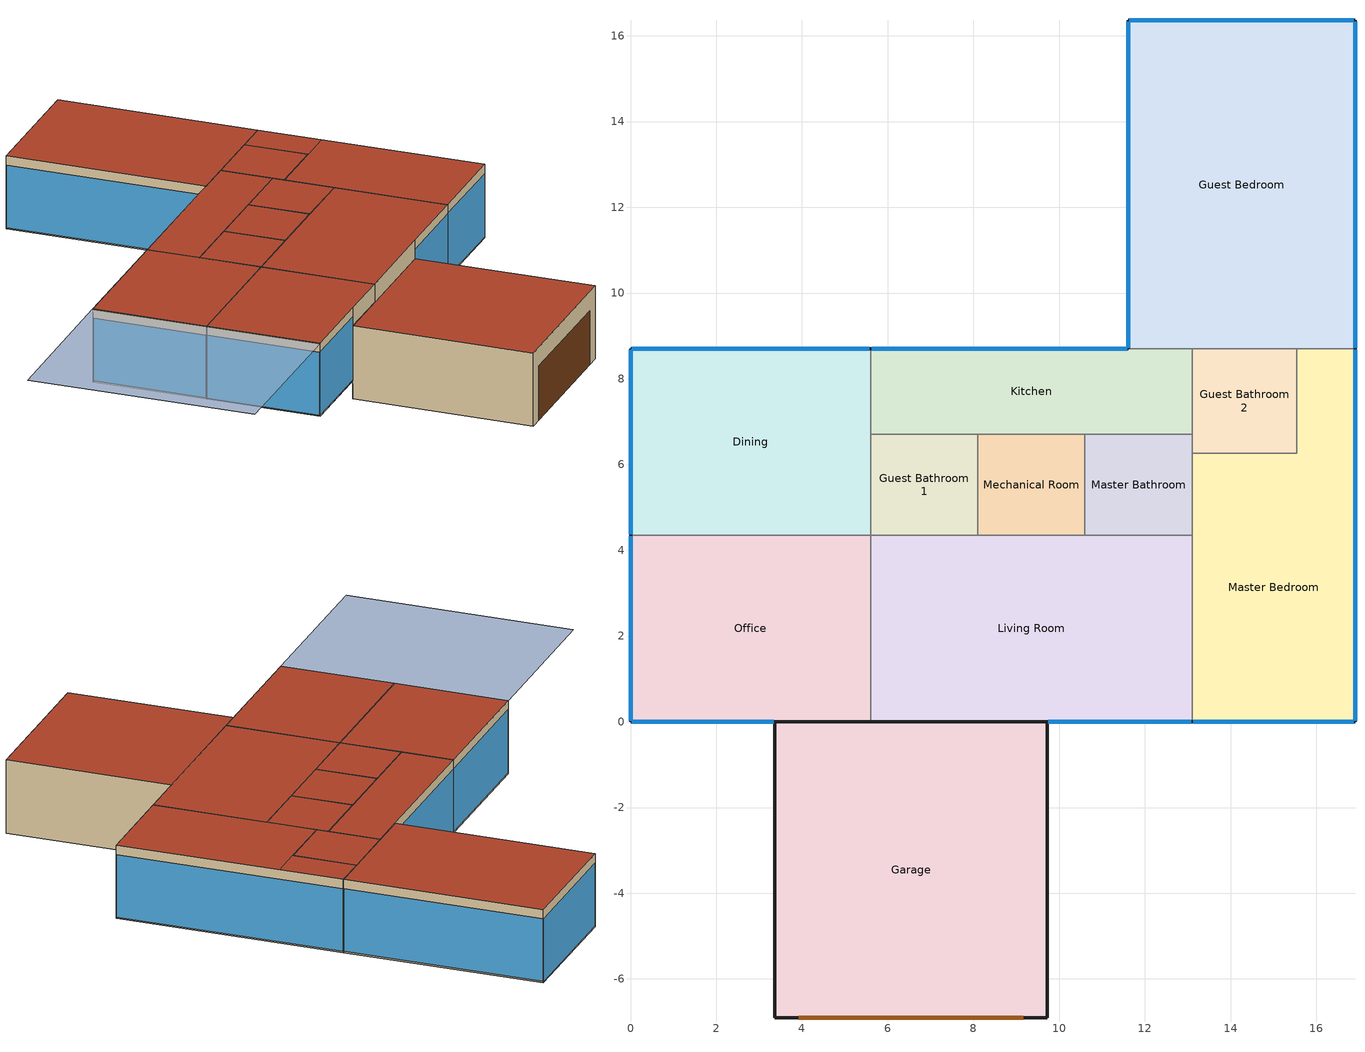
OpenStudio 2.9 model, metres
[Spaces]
Office
 floor outside: 5.6,4.35 5.6,0 0,0 0,4.35 z0.71
 wall outside: 0,4.35 0,0 3.37,0 z0.71:3.58; 3.37,0 5.6,0 z2.87:3.58
 wall to Living Room (Air Wall): 5.6,0 5.6,4.35 z0.71:3.58
 wall to Garage: 3.37,0 5.6,0 z0.71:2.87
 wall to Dining (Air Wall): 5.6,4.35 0,4.35 z0.71:3.58
 window: 0,4.32 0,0.03 / 0.02,0 3.34,0 z0.76:3.23
 roof outside: 5.6,0 5.6,4.35 0,4.35 0,0 z3.58
Living Room
 floor outside: 13.1,4.35 13.1,0 5.6,0 5.6,4.35 z0.71
 wall outside: 5.6,0 9.72,0 z2.87:3.58; 9.72,0 13.1,0 z0.71:3.58
 wall to Master Bathroom: 13.1,4.35 10.6,4.35 z0.71:3.58
 wall to Master Bedroom (Air Wall): 13.1,0 13.1,4.35 z0.71:3.58
 wall to Guest Bathroom 1: 8.1,4.35 5.6,4.35 z0.71:3.58
 wall to Mechanical Room: 10.6,4.35 8.1,4.35 z0.71:3.58
 wall to Garage: 5.6,0 9.72,0 z0.71:2.87
 window: 9.74,0 13.07,0 z0.76:3.23
 roof outside: 13.1,0 13.1,4.35 5.6,4.35 5.6,0 z3.58
Master Bedroom
 floor outside: 16.9,6.26 16.9,0 13.1,0 13.1,6.26 z0.71; 16.9,8.7 16.9,6.26 15.54,6.26 15.54,8.7 z0.71
 wall outside: 13.1,0 16.9,0 16.9,8.7 z0.71:3.58
 wall to Guest Bedroom (Air Wall): 16.9,8.7 15.54,8.7 z0.71:3.58
 wall to Master Bathroom: 13.1,6.26 13.1,4.35 z0.71:3.58
 wall to Guest Bathroom 2: 15.54,8.7 15.54,6.26 13.1,6.26 z0.71:3.58
 window: 16.9,0.03 16.9,8.67 z0.76:3.21; 13.13,0 16.87,0 z0.76:3.23
 roof outside: 16.9,6.26 16.9,8.7 15.54,8.7 15.54,6.26 z3.58; 16.9,0 16.9,6.26 13.1,6.26 13.1,0 z3.58
Dining
 floor outside: 5.6,8.7 5.6,4.35 0,4.35 0,8.7 z0.71
 wall outside: 5.6,8.7 0,8.7 0,4.35 z0.71:3.58
 wall to Kitchen (Air Wall): 5.6,6.71 5.6,8.7 z0.71:3.58
 wall to Guest Bathroom 1: 5.6,4.35 5.6,6.71 z0.71:3.58
 window: 0,8.67 0,4.38 z0.76:3.23; 5.57,8.7 0.03,8.7 z0.76:3.22
 roof outside: 5.6,4.35 5.6,8.7 0,8.7 0,4.35 z3.58
Guest Bathroom 1
 floor outside: 8.1,6.71 8.1,4.35 5.6,4.35 5.6,6.71 z0.71
 wall to Kitchen: 8.1,6.71 5.6,6.71 z0.71:3.58
 wall to Mechanical Room: 8.1,4.35 8.1,6.71 z0.71:3.58
 roof outside: 8.1,4.35 8.1,6.71 5.6,6.71 5.6,4.35 z3.58
Mechanical Room
 floor outside: 10.6,6.71 10.6,4.35 8.1,4.35 8.1,6.71 z0.71
 wall to Kitchen: 10.6,6.71 8.1,6.71 z0.71:3.58
 wall to Master Bathroom: 10.6,4.35 10.6,6.71 z0.71:3.58
 roof outside: 10.6,4.35 10.6,6.71 8.1,6.71 8.1,4.35 z3.58
Master Bathroom
 floor outside: 13.1,6.71 13.1,4.35 10.6,4.35 10.6,6.71 z0.71
 wall to Kitchen: 13.1,6.71 10.6,6.71 z0.71:3.58
 wall to Guest Bathroom 2: 13.1,6.26 13.1,6.71 z0.71:3.58
 roof outside: 13.1,4.35 13.1,6.71 10.6,6.71 10.6,4.35 z3.58
Guest Bathroom 2
 floor outside: 15.54,8.7 15.54,6.26 13.1,6.26 13.1,8.7 z0.71
 wall to Kitchen: 13.1,8.7 13.1,6.71 z0.71:3.58
 wall to Guest Bedroom: 15.54,8.7 13.1,8.7 z0.71:3.58
 roof outside: 15.54,6.26 15.54,8.7 13.1,8.7 13.1,6.26 z3.58
Kitchen
 floor outside: 13.1,8.7 13.1,6.71 5.6,6.71 5.6,8.7 z0.71
 wall outside: 11.61,8.7 5.6,8.7 z0.71:3.58
 wall to Guest Bedroom (Air Wall): 13.1,8.7 11.61,8.7 z0.71:3.58
 window: 11.58,8.7 5.63,8.7 z0.76:3.22
 roof outside: 13.1,6.71 13.1,8.7 5.6,8.7 5.6,6.71 z3.58
Guest Bedroom
 floor outside: 16.9,16.36 16.9,8.7 11.61,8.7 11.61,16.36 z0.71
 wall outside: 16.9,8.7 16.9,16.36 11.61,16.36 11.61,8.7 z0.71:3.58
 window: 11.61,16.33 11.61,8.73 / 16.87,16.36 11.64,16.36 / 16.9,8.73 16.9,16.33 z0.76:3.22
 roof outside: 16.9,8.7 16.9,16.36 11.61,16.36 11.61,8.7 z3.58
Garage
 floor outside: 9.72,0 9.72,-6.9 3.37,-6.9 3.37,0 z0
 wall outside: 9.72,0 3.37,0 z0:0.71; 3.37,0 3.37,-6.9 9.72,-6.9 9.72,0 z0:2.87
 door: 3.93,-6.9 9.16,-6.9 z0:2.13
 roof outside: 9.72,-6.9 9.72,0 3.37,0 3.37,-6.9 z2.87
shading: 0,0 0,8.7 -6.71,8.7 -6.71,0 z3.58
[ClimateZones]
Climate Zone Institution Name 1=ASHRAE; Climate Zone Document Name 1=ANSI/ASHRAE Standard 169; Climate Zone Document Year 1=2006; Climate Zone Value 1=5A; Climate Zone Institution Name 2=CEC; Climate Zone Document Name 2=California Climate Zone Descriptions; Climate Zone Document Year 2=1995
[Building]
Building 1: Default Construction Set=Construction Set - PHIUS Climate Zone 5A
[Site]
Chicago Midway Ap: Latitude {deg}=41.78; Longitude {deg}=-87.75; Time Zone {hr}=-6; Elevation {m}=186
[SizingPeriod:DesignDay] Barometric Pressure {Pa}=99110; Sky Clearness=0; Rain Indicator=0; Snow Indicator=0; Day of Month=21; Daylight Saving Time Indicator=0; Dry-Bulb Temperature Range Modifier Type=DefaultMultipliers
Name | Maximum Dry-Bulb Temperature {C} | Daily Dry-Bulb Temperature Range {deltaC} | Humidity Indicating Conditions at Maximum Dry-Bulb | Wind Speed {m/s} | Wind Direction {deg} | Month | Day Type | Humidity Indicating Type | Solar Model Indicator | ASHRAE Taub | ASHRAE Taud
Chicago Midway Ap Ann Clg .4% Condns Enth=>MDB | 31.7 | 8.8 | 79600 | 5.6 | 220 | 7 | SummerDesignDay | Enthalpy | ASHRAETau | 0.457 | 2.043
Chicago Midway Ap Ann Clg .4% Condns DP=>MDB | 29 | 8.8 | 23.9 | 5.6 | 220 | 7 | SummerDesignDay | Dewpoint | ASHRAETau | 0.457 | 2.043
Chicago Midway Ap Ann Clg .4% Condns WB=>MDB | 31.3 | 8.8 | 25.6 | 5.6 | 220 | 7 | SummerDesignDay | Wetbulb | ASHRAETau | 0.457 | 2.043
Chicago Midway Ap Ann Clg .4% Condns DB=>MWB | 33.4 | 8.8 | 23.8 | 5.6 | 220 | 7 | SummerDesignDay | Wetbulb | ASHRAETau | 0.457 | 2.043
Chicago Midway Ap Ann Htg Wind 99.6% Condns WS=>MCDB | -3.6 | 0 | -3.6 | 12.3 | 300 | 1 | WinterDesignDay | Wetbulb | ASHRAEClearSky
Chicago Midway Ap Ann Hum_n 99.6% Condns DP=>MCDB | -18 | 0 | -24.5 | 5.3 | 300 | 1 | WinterDesignDay | Dewpoint | ASHRAEClearSky
Chicago Midway Ap Ann Htg 99.6% Condns DB | -18.7 | 0 | -18.7 | 5.3 | 300 | 1 | WinterDesignDay | Wetbulb | ASHRAEClearSky
[DefaultConstructionSet]
Construction Set - PHIUS Climate Zone 5A: Default Exterior Surface Constructions=Default Surface Constructions 1; Default Interior Surface Constructions=Default Surface Constructions 2; Default Ground Contact Surface Constructions=Default Surface Constructions 3; Default Exterior SubSurface Constructions=Default Sub Surface Constructions 1; Default Interior SubSurface Constructions=Default Sub Surface Constructions 2; Interior Partition Construction=Interior Partition
[DefaultSurfaceConstructions]
Name | Floor Construction | Wall Construction | Roof Ceiling Construction
Default Surface Constructions 1 | Exterior Floor - PHIUS2018 Climate Zone 5A | Exterior Wall - PHIUS2018 ClimateZone 5A | Exterior Roof - PHIUS2018 Climate Zone 5A
Default Surface Constructions 2 | Interior Floor | Interior Wall | Interior Ceiling
Default Surface Constructions 3 | Exterior Floor - PHIUS2018 Climate Zone 5A | Exterior Floor - PHIUS2018 Climate Zone 5A | Exterior Floor - PHIUS2018 Climate Zone 5A
[Construction]
Interior Floor: F16 Acoustic tile, F05 Ceiling air space resistance, M11 100mm lightweight concrete
Interior Wall: G01a 19mm gypsum board, F04 Wall air space resistance, G01a 19mm gypsum board
Interior Ceiling: M11 100mm lightweight concrete, F05 Ceiling air space resistance, F16 Acoustic tile
Exterior Door: F08 Metal surface, I01 25mm insulation board
Interior Window: Clear 3mm
Interior Door; Interior Partition: G05 25mm wood
Air Wall: G01a 19mm gypsum board
Trp LoE (e2=e5=.1) Clr 3mm/13mm Arg - PHIUS2018 Climate Zone 5A: LoE CLEAR 3MM, ARGON 13MM, CLEAR 3MM 1, ARGON 13MM, LoE CLEAR 3MM Rev
Exterior Wall - PHIUS2018 ClimateZone 5A: MAT-SHEATH, Wall Insulation [13], Wall Insulation [13], 1/2IN Gypsum
Exterior Floor - PHIUS2018 Climate Zone 5A: MAT-CC05 4 HW CONCRETE, Wall Insulation [39], Wall Insulation [39], CP02 CARPET PAD
Exterior Roof - PHIUS2018 Climate Zone 5A: Roof Membrane, Roof Insulation [25], Roof Insulation [25], Metal Decking
[Material] Thermal Absorptance=0.9
Name | Roughness | Thickness {m} | Conductivity {W/m-K} | Density {kg/m3} | Specific Heat {J/kg-K} | Solar Absorptance | Visible Absorptance
MAT-CC05 4 HW CONCRETE | Rough | 0.1016 | 1.311 | 2240 | 836.8 | 0.85 | 0.85
Wall Insulation [39] | MediumRough | 0.1184 | 0.045 | 265 | 836.8 | 0.7 | 0.7
1/2IN Gypsum | Smooth | 0.0127 | 0.16 | 784.9 | 830 | 0.4 | 0.4
Roof Membrane | VeryRough | 0.0095 | 0.16 | 1121.29 | 1460 | 0.7 | 0.7
Metal Decking | MediumSmooth | 0.0015 | 45.006 | 7680 | 418.4 | 0.6 | 0.6
F16 Acoustic tile | MediumSmooth | 0.0191 | 0.06 | 368 | 590 | 0.3 | 0.3
M11 100mm lightweight concrete | MediumRough | 0.1016 | 0.53 | 1280 | 840 | 0.5 | 0.5
G01a 19mm gypsum board | MediumSmooth | 0.019 | 0.16 | 800 | 1090 | 0.4 | 0.4
F08 Metal surface | Smooth | 0.0008 | 45.28 | 7824 | 500 | 0.7 | 0.7
I01 25mm insulation board | MediumRough | 0.0254 | 0.03 | 43 | 1210 | 0.6 | 0.6
G05 25mm wood | MediumSmooth | 0.0254 | 0.15 | 608 | 1630 | 0.5 | 0.5
Wall Insulation [13] | MediumRough | 0.140713 | 0.045 | 265 | 836.8 | 0.7 | 0.7
Roof Insulation [25] | MediumRough | 0.263 | 0.049 | 265 | 836.8 | 0.7 | 0.7
[Material:NoMass] Roughness=Smooth; Thermal Resistance {m2-K/W}=0.1; Thermal Absorptance=0.9
Name | Solar Absorptance | Visible Absorptance
CP02 CARPET PAD | 0.8 | 0.8
MAT-SHEATH | 0.7 | 0.7
[Material:AirGap]
Name | Thermal Resistance {m2-K/W}
F05 Ceiling air space resistance | 0.18
F04 Wall air space resistance | 0.15
[DefaultSubSurfaceConstructions]
Name | Fixed Window Construction | Operable Window Construction | Door Construction | Tubular Daylight Dome Construction | Tubular Daylight Diffuser Construction
Default Sub Surface Constructions 1 | Trp LoE (e2=e5=.1) Clr 3mm/13mm Arg - PHIUS2018 Climate Zone 5A | Trp LoE (e2=e5=.1) Clr 3mm/13mm Arg - PHIUS2018 Climate Zone 5A | Exterior Door | Interior Window | Interior Window
Default Sub Surface Constructions 2 | Interior Window | Interior Window | Interior Door
[WindowMaterial:Glazing] Optical Data Type=SpectralAverage; Thickness {m}=0.003; Infrared Transmittance at Normal Incidence=0; Conductivity {W/m-K}=0.9
Name | Solar Transmittance at Normal Incidence | Front Side Solar Reflectance at Normal Incidence | Back Side Solar Reflectance at Normal Incidence | Visible Transmittance at Normal Incidence | Front Side Visible Reflectance at Normal Incidence | Back Side Visible Reflectance at Normal Incidence | Front Side Infrared Hemispherical Emissivity | Back Side Infrared Hemispherical Emissivity | Dirt Correction Factor for Solar and Visible Transmittance | Solar Diffusing
Clear 3mm | 0.837 | 0.075 | 0 | 0.898 | 0.081 | 0 | 0.84 | 0.84 | 1 | No
LoE CLEAR 3MM Rev | 0.63 | 0.22 | 0.19 | 0.85 | 0.079 | 0.056 | 0.1 | 0.84
CLEAR 3MM 1 | 0.837 | 0.075 | 0.075 | 0.898 | 0.081 | 0.081 | 0.84 | 0.84
LoE CLEAR 3MM | 0.63 | 0.19 | 0.22 | 0.85 | 0.056 | 0.079 | 0.84 | 0.1
[WindowMaterial:Gas]
ARGON 13MM: Gas Type=Argon; Thickness {m}=0.0127
[BuildingStory]
Building Story 1: Nominal Z Coordinate {m}=0; Nominal Floor to Floor Height {m}=2.87
[Space] Building Story=Building Story 1
Name | Space Type | Thermal Zone
Office | Space Type - Office | Thermal Zone: Office
Living Room | Space Type - Living Room | Thermal Zone: Living Room
Master Bedroom | Space Type - Bedroom | Thermal Zone: Master Bedroom
Dining | Space Type - Dining | Thermal Zone: Dining
Guest Bathroom 1 | Space Type - Bathroom | Thermal Zone: Guest Bathroom 1
Mechanical Room | Space Type - Mechanical Room | Thermal Zone: Mechanical Room
Master Bathroom | Space Type - Bathroom | Thermal Zone: Master Bathroom
Guest Bathroom 2 | Space Type - Bathroom | Thermal Zone: Guest Bathroom 2
Kitchen | Space Type - Kitchen | Thermal Zone: Kitchen
Guest Bedroom | Space Type - Bedroom | Thermal Zone: Guest Bedroom
Garage | Space Type - Garage | Thermal Zone: Garage
[DefaultScheduleSet] People Activity Level Schedule=MidriseApartment Activity; Infiltration Schedule=MidriseApartment Infil
Name | Number of People Schedule | Lighting Schedule | Electric Equipment Schedule
189.1-2009 - MidriseApartment - Apartment - CZ4-8 Schedule Set | MidriseApartment Apartment Occ | MidriseApartment Apartment Light | MidriseApartment Apartment Equip
189.1-2009 - MidriseApartment - Office - CZ4-8 Schedule Set | MidriseApartment Office Occ | MidriseApartment Office Light | MidriseApartment Office Equip
[Lights:Definition] Design Level Calculation Method=Watts/Area; Watts per Space Floor Area {W/m2}=10.6563
189.1-2009 - MidriseApartment - Apartment - CZ4-8 Lights Definition; 189.1-2009 - MidriseApartment - Office - CZ4-8 Lights Definition
[People:Definition] Number of People Calculation Method=People/Area; Fraction Radiant=0.3
Name | People per Space Floor Area {person/m2}
189.1-2009 - MidriseApartment - Apartment - CZ4-8 People Definition | 0.0283091
189.1-2009 - MidriseApartment - Office - CZ4-8 People Definition | 0.0227119
[ElectricEquipment:Definition] Design Level Calculation Method=Watts/Area
Name | Watts per Space Floor Area {W/m2}
189.1-2009 - MidriseApartment - Apartment - CZ4-8 Electric Equipment Definition | 3.87501
189.1-2009 - MidriseApartment - Office - CZ4-8 Electric Equipment Definition | 9.3646
[ThermostatSetpoint:DualSetpoint]
Name | Heating Setpoint Temperature Schedule | Cooling Setpoint Temperature Schedule
Thermal Zone 3 Thermostat; Thermal Zone 8 Thermostat; Thermal Zone 9 Thermostat; Thermal Zone 5 Thermostat; Thermal Zone 10 Thermostat; Thermal Zone 7 Thermostat; Thermal Zone 1 Thermostat; Thermal Zone 4 Thermostat | MidriseApartment Apartment HtgSetp | MidriseApartment Apartment ClgSetp
Thermal Zone 6 Thermostat
Thermal Zone 11 Thermostat | MidriseApartment Office HtgSetp | MidriseApartment Office ClgSetp
[DesignSpecification:OutdoorAir]
189.1-2009 - MidriseApartment - Office - CZ4-8 Ventilation: Outdoor Air Method=Sum; Outdoor Air Flow per Person {m3/s-person}=0.00943895
[SpaceType] Design Specification Outdoor Air Object=189.1-2009 - MidriseApartment - Office - CZ4-8 Ventilation; Standards Building Type=MidriseApartment; Standards Space Type=Office
Name | Default Schedule Set
Space Type - Office | 189.1-2009 - MidriseApartment - Office - CZ4-8 Schedule Set
Space Type - Bedroom; Space Type - Living Room; Space Type - Kitchen; Space Type - Dining; Space Type - Bathroom; Space Type - Mechanical Room; Space Type - Garage | 189.1-2009 - MidriseApartment - Apartment - CZ4-8 Schedule Set
[SpaceInfiltration:DesignFlowRate] Design Flow Rate Calculation Method=Flow/Area; Design Flow Rate {m3/s}=0; Flow per Space Floor Area {m3/s-m2}=0.000305; Flow per Exterior Surface Area {m3/s-m2}=0
Name | Space or SpaceType
189.1-2009 - MidriseApartment - Office - CZ4-8 Infiltration | Space Type - Office
189.1-2009 - MidriseApartment - Office - CZ4-8 Infiltration 2 | Space Type - Bedroom
189.1-2009 - MidriseApartment - Office - CZ4-8 Infiltration 3 | Space Type - Living Room
189.1-2009 - MidriseApartment - Office - CZ4-8 Infiltration 4 | Space Type - Kitchen
189.1-2009 - MidriseApartment - Office - CZ4-8 Infiltration 5 | Space Type - Dining
189.1-2009 - MidriseApartment - Office - CZ4-8 Infiltration 6 | Space Type - Bathroom
189.1-2009 - MidriseApartment - Office - CZ4-8 Infiltration 7 | Space Type - Mechanical Room
189.1-2009 - MidriseApartment - Office - CZ4-8 Infiltration 8 | Space Type - Garage
[ThermalZone]
Name | Thermostat | Use Ideal Air Loads
Thermal Zone: Guest Bedroom | Thermal Zone 1 Thermostat | Yes
Thermal Zone: Guest Bathroom 2 | Thermal Zone 3 Thermostat | Yes
Thermal Zone: Master Bathroom | Thermal Zone 4 Thermostat | Yes
Thermal Zone: Kitchen | Thermal Zone 5 Thermostat | Yes
Thermal Zone: Mechanical Room | Thermal Zone 6 Thermostat | No
Thermal Zone: Living Room | Thermal Zone 7 Thermostat | Yes
Thermal Zone: Dining | Thermal Zone 8 Thermostat | Yes
Thermal Zone: Master Bedroom | Thermal Zone 9 Thermostat | Yes
Thermal Zone: Guest Bathroom 1 | Thermal Zone 10 Thermostat | Yes
Thermal Zone: Office | Thermal Zone 11 Thermostat | Yes
Thermal Zone: Garage |  | No
[Sizing:Zone] Zone Cooling Design Supply Air Temperature Input Method=SupplyAirTemperature; Zone Cooling Design Supply Air Temperature {C}=14; Zone Cooling Design Supply Air Temperature Difference {deltaC}=11.11; Zone Heating Design Supply Air Temperature Input Method=SupplyAirTemperature; Zone Heating Design Supply Air Temperature {C}=40; Zone Heating Design Supply Air Temperature Difference {deltaC}=11.11; Zone Cooling Design Supply Air Humidity Ratio {kg-H2O/kg-air}=0.0085; Zone Heating Design Supply Air Humidity Ratio {kg-H2O/kg-air}=0.008; Cooling Design Air Flow Method=DesignDay; Heating Design Air Flow Method=DesignDay; Account for Dedicated Outdoor Air System=No; Dedicated Outdoor Air System Control Strategy=NeutralSupplyAir; Dedicated Outdoor Air Low Setpoint Temperature for Design {C}=autosize; Dedicated Outdoor Air High Setpoint Temperature for Design {C}=autosize
Thermal Zone: Guest Bedroom; ; Thermal Zone: Guest Bathroom 2; Thermal Zone: Master Bathroom; Thermal Zone: Kitchen; Thermal Zone: Mechanical Room; Thermal Zone: Living Room; Thermal Zone: Dining; Thermal Zone: Master Bedroom; Thermal Zone: Guest Bathroom 1; Thermal Zone: Office; Thermal Zone: Garage
[People] Multiplier=1
Name | People Definition | Space or SpaceType
People 1 | 189.1-2009 - MidriseApartment - Apartment - CZ4-8 People Definition | Space Type - Bathroom
People 2 | 189.1-2009 - MidriseApartment - Apartment - CZ4-8 People Definition | Space Type - Bedroom
People 3 | 189.1-2009 - MidriseApartment - Apartment - CZ4-8 People Definition | Space Type - Dining
People 4 | 189.1-2009 - MidriseApartment - Apartment - CZ4-8 People Definition | Space Type - Garage
People 5 | 189.1-2009 - MidriseApartment - Apartment - CZ4-8 People Definition | Space Type - Kitchen
People 6 | 189.1-2009 - MidriseApartment - Apartment - CZ4-8 People Definition | Space Type - Living Room
People 7 | 189.1-2009 - MidriseApartment - Apartment - CZ4-8 People Definition | Space Type - Mechanical Room
People 8 | 189.1-2009 - MidriseApartment - Office - CZ4-8 People Definition | Space Type - Office
[Lights] Fraction Replaceable=1
Name | Lights Definition | Space or SpaceType
Lights 1 | 189.1-2009 - MidriseApartment - Apartment - CZ4-8 Lights Definition | Space Type - Bathroom
Lights 2 | 189.1-2009 - MidriseApartment - Apartment - CZ4-8 Lights Definition | Space Type - Bedroom
Lights 3 | 189.1-2009 - MidriseApartment - Apartment - CZ4-8 Lights Definition | Space Type - Dining
Lights 4 | 189.1-2009 - MidriseApartment - Apartment - CZ4-8 Lights Definition | Space Type - Garage
Lights 5 | 189.1-2009 - MidriseApartment - Apartment - CZ4-8 Lights Definition | Space Type - Kitchen
Lights 6 | 189.1-2009 - MidriseApartment - Apartment - CZ4-8 Lights Definition | Space Type - Living Room
Lights 7 | 189.1-2009 - MidriseApartment - Apartment - CZ4-8 Lights Definition | Space Type - Mechanical Room
Lights 8 | 189.1-2009 - MidriseApartment - Office - CZ4-8 Lights Definition | Space Type - Office
[ElectricEquipment]
Name | Electric Equipment Definition | Space or SpaceType
Electric Equipment 1 | 189.1-2009 - MidriseApartment - Apartment - CZ4-8 Electric Equipment Definition | Space Type - Bathroom
Electric Equipment 2 | 189.1-2009 - MidriseApartment - Apartment - CZ4-8 Electric Equipment Definition | Space Type - Bedroom
Electric Equipment 3 | 189.1-2009 - MidriseApartment - Apartment - CZ4-8 Electric Equipment Definition | Space Type - Dining
Electric Equipment 4 | 189.1-2009 - MidriseApartment - Apartment - CZ4-8 Electric Equipment Definition | Space Type - Garage
Electric Equipment 5 | 189.1-2009 - MidriseApartment - Apartment - CZ4-8 Electric Equipment Definition | Space Type - Kitchen
Electric Equipment 6 | 189.1-2009 - MidriseApartment - Apartment - CZ4-8 Electric Equipment Definition | Space Type - Living Room
Electric Equipment 7 | 189.1-2009 - MidriseApartment - Apartment - CZ4-8 Electric Equipment Definition | Space Type - Mechanical Room
Electric Equipment 8 | 189.1-2009 - MidriseApartment - Office - CZ4-8 Electric Equipment Definition | Space Type - Office
[Schedule:Ruleset]
Name | Default Day Schedule | Summer Design Day Schedule | Winter Design Day Schedule
MidriseApartment Apartment Light | MidriseApartment Apartment Light Default Schedule | MidriseApartment Apartment Light Summer Design Day | MidriseApartment Apartment Light Winter Design Day
MidriseApartment Apartment Occ | MidriseApartment Apartment Occ Default Schedule | MidriseApartment Apartment Occ Summer Design Day | MidriseApartment Apartment Occ Winter Design Day
MidriseApartment Activity | MidriseApartment Activity Default Schedule | MidriseApartment Activity Summer Design Day | MidriseApartment Activity Winter Design Day
MidriseApartment Infil | MidriseApartment Infil Default Schedule | MidriseApartment Infil Summer Design Day | MidriseApartment Infil Winter Design Day
MidriseApartment Apartment Equip | MidriseApartment Apartment Equip Default Schedule | MidriseApartment Apartment Equip Summer Design Day | MidriseApartment Apartment Equip Winter Design Day
MidriseApartment Apartment HtgSetp | MidriseApartment Apartment HtgSetp Default Schedule | Schedule Day 5 | Schedule Day 4
MidriseApartment Apartment ClgSetp | MidriseApartment Apartment ClgSetp Default Schedule | Schedule Day 3 | Schedule Day 2
MidriseApartment Office Light | MidriseApartment Office Light Default Schedule | MidriseApartment Office Light Summer Design Day | MidriseApartment Office Light Winter Design Day
MidriseApartment Office Occ | MidriseApartment Office Occ Default Schedule | MidriseApartment Office Occ Summer Design Day | MidriseApartment Office Occ Winter Design Day
MidriseApartment Office Equip | MidriseApartment Office Equip Default Schedule | MidriseApartment Office Equip Summer Design Day | MidriseApartment Office Equip Winter Design Day
MidriseApartment Office HtgSetp | MidriseApartment Office HtgSetp Default Schedule | MidriseApartment Office HtgSetp Summer Design Day | MidriseApartment Office HtgSetp Winter Design Day
MidriseApartment Office ClgSetp | MidriseApartment Office ClgSetp Default Schedule | MidriseApartment Office ClgSetp Summer Design Day | MidriseApartment Office ClgSetp Winter Design Day
[Schedule:Day]
MidriseApartment Apartment Light Default Schedule; MidriseApartment Apartment Light Summer Design Day; MidriseApartment Apartment Light Winter Design Day: 4, 0, 0.067, 5, 0, 0.187, 6, 0, 0.394, 7, 0, 0.44, 8, 0, 0.393, 9, 0, 0.172, 15, 0, 0.119, 16, 0, 0.206, 17, 0, 0.439, 18, 0, 0.616, 19, 0, 0.829, 20, 0, 0.986, 21, 0, 1, 22, 0, 0.692, 23, 0, 0.384, 24, 0, 0.16
MidriseApartment Apartment Occ Default Schedule; MidriseApartment Apartment Occ Summer Design Day; MidriseApartment Apartment Occ Winter Design Day: 7, 0, 1, 8, 0, 0.85, 9, 0, 0.39, 16, 0, 0.25, 17, 0, 0.3, 18, 0, 0.52, 21, 0, 0.87, 24, 0, 1
MidriseApartment Activity Default Schedule; MidriseApartment Activity Summer Design Day; MidriseApartment Activity Winter Design Day: 24, 0, 120
MidriseApartment Infil Default Schedule; MidriseApartment Infil Summer Design Day; MidriseApartment Infil Winter Design Day: 24, 0, 1
MidriseApartment Apartment Equip Default Schedule; MidriseApartment Apartment Equip Summer Design Day; MidriseApartment Apartment Equip Winter Design Day: 1, 0, 0.45, 2, 0, 0.41, 3, 0, 0.39, 5, 0, 0.38, 6, 0, 0.43, 7, 0, 0.54, 8, 0, 0.65, 9, 0, 0.66, 10, 0, 0.67, 11, 0, 0.69, 12, 0, 0.7, 13, 0, 0.69, 14, 0, 0.66, 15, 0, 0.65, 16, 0, 0.68, 17, 0, 0.8, 19, 0, 1, 20, 0, 0.93, 21, 0, 0.89, 22, 0, 0.85, 23, 0, 0.71, 24, 0, 0.58
MidriseApartment Apartment HtgSetp Default Schedule; Schedule Day 5; Schedule Day 4: 24, 0, 21.1
MidriseApartment Apartment ClgSetp Default Schedule; Schedule Day 3; Schedule Day 2: 24, 0, 23.9
MidriseApartment Office Light Default Schedule; MidriseApartment Office Light Summer Design Day: 8, 0, 0.18, 12, 0, 0.9, 13, 0, 0.8, 17, 0, 0.9, 24, 0, 0.18
MidriseApartment Office Light Winter Design Day; MidriseApartment Office Light Rule 1 Day Schedule: 24, 0, 0.18
MidriseApartment Office Occ Default Schedule; MidriseApartment Office Occ Summer Design Day; MidriseApartment Office Occ Winter Design Day: 8, 0, 0, 12, 0, 1, 13, 0, 0.5, 17, 0, 1, 24, 0, 0
MidriseApartment Office Occ Rule 1 Day Schedule: 24, 0, 0
MidriseApartment Office Equip Default Schedule; MidriseApartment Office Equip Summer Design Day: 7, 0, 0.33, 8, 0, 0.5, 12, 0, 1, 13, 0, 0.94, 17, 0, 1, 18, 0, 0.5, 24, 0, 0.33
MidriseApartment Office Equip Winter Design Day; MidriseApartment Office Equip Rule 1 Day Schedule: 24, 0, 0.33
MidriseApartment Office HtgSetp Default Schedule; MidriseApartment Office HtgSetp Winter Design Day: 7, 0, 15.6, 8, 0, 18.3, 17, 0, 21.1, 18, 0, 18.3, 24, 0, 15.6
MidriseApartment Office HtgSetp Summer Design Day: 24, 0, 15.6
MidriseApartment Office ClgSetp Default Schedule; MidriseApartment Office ClgSetp Summer Design Day: 7, 0, 29.4, 8, 0, 26.7, 17, 0, 23.9, 18, 0, 26.7, 24, 0, 29.4
MidriseApartment Office ClgSetp Winter Design Day: 24, 0, 29.4
[Schedule:Rule] Rule Order=0; Apply Sunday=Yes; Apply Monday=No; Apply Tuesday=No; Apply Wednesday=No; Apply Thursday=No; Apply Friday=No; Apply Saturday=Yes; Date Specification Type=DateRange; Start Month=1; Start Day=1; End Month=12; End Day=31
Name | Schedule Ruleset | Day Schedule
MidriseApartment Office Light Rule 1 | MidriseApartment Office Light | MidriseApartment Office Light Rule 1 Day Schedule
MidriseApartment Office Occ Rule 1 | MidriseApartment Office Occ | MidriseApartment Office Occ Rule 1 Day Schedule
MidriseApartment Office Equip Rule 1 | MidriseApartment Office Equip | MidriseApartment Office Equip Rule 1 Day Schedule
